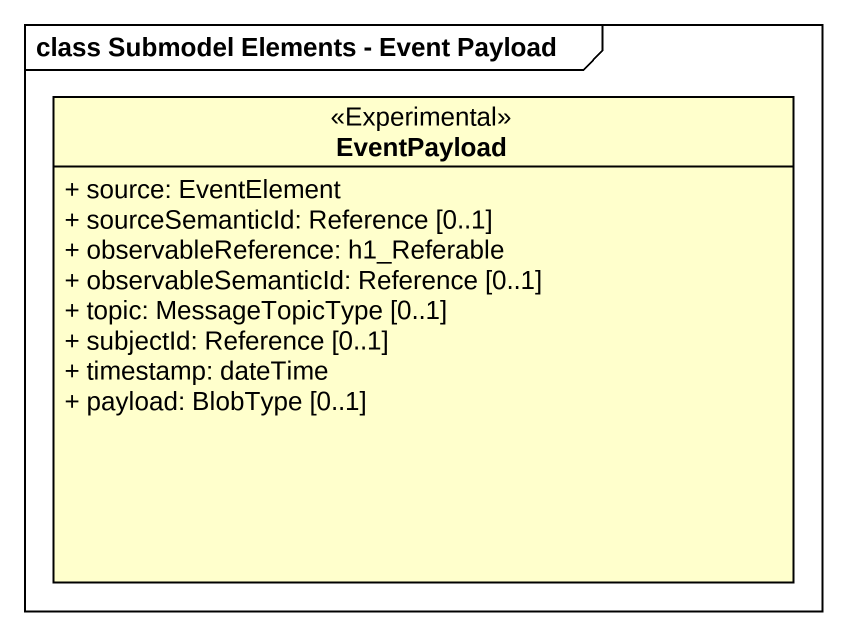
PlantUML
@startuml
mainframe class Submodel Elements - Event Payload
hide circle
hide empty members
skinparam classAttributeIconSize 0
class EventPayload <<Experimental>> {
  + source: EventElement
  + sourceSemanticId: Reference [0..1]
  + observableReference: h1_Referable
  + observableSemanticId: Reference [0..1]
  + topic: MessageTopicType [0..1]
  + subjectId: Reference [0..1]
  + timestamp: dateTime
  + payload: BlobType [0..1]
}
@enduml
